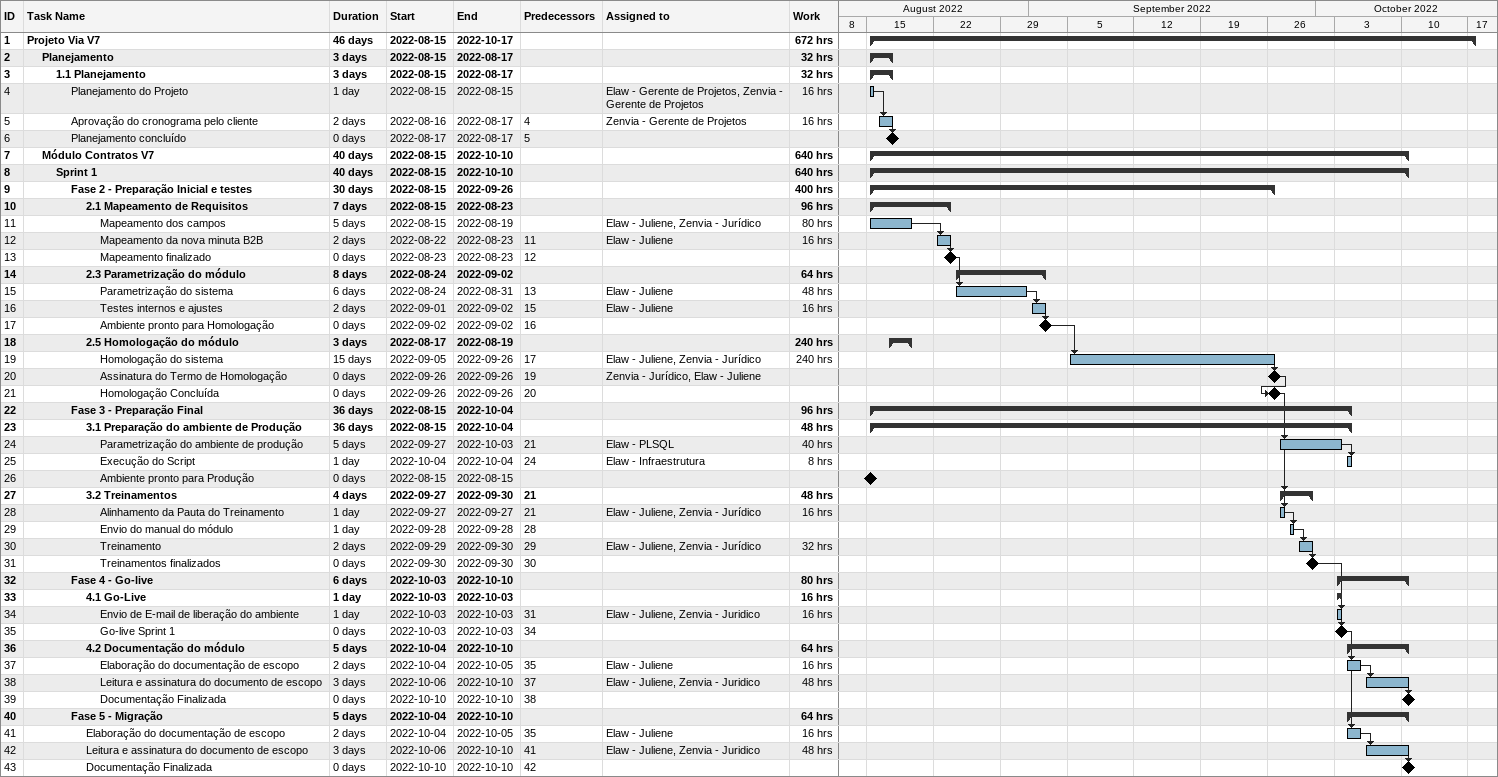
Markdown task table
| ID | Level | Task | Duration | Start | Finish | Predecessors | Resources | Work (h) |
|---|---|---|---|---|---|---|---|---|
| 1 | 1 | **Projeto Via V7** | 46d | 2022-08-15 | 2022-10-17 |  |  | 672 |
| 2 | 2 | **Planejamento** | 3d | 2022-08-15 | 2022-08-17 |  |  | 32 |
| 3 | 3 | **1.1 Planejamento** | 3d | 2022-08-15 | 2022-08-17 |  |  | 32 |
| 4 | 4 | Planejamento do Projeto | 1d | 2022-08-15 | 2022-08-15 |  | Elaw - Gerente de Projetos, Zenvia - Gerente de Projetos | 16 |
| 5 | 4 | Aprovação do cronograma pelo cliente | 2d | 2022-08-16 | 2022-08-17 | 4 | Zenvia - Gerente de Projetos | 16 |
| 6 | 4 | Planejamento concluído | 0d | 2022-08-17 | 2022-08-17 | 5 |  |  |
| 7 | 2 | **Módulo Contratos V7** | 40d | 2022-08-15 | 2022-10-10 |  |  | 640 |
| 8 | 3 | **Sprint 1** | 40d | 2022-08-15 | 2022-10-10 |  |  | 640 |
| 9 | 4 | **Fase 2 - Preparação Inicial e testes** | 30d | 2022-08-15 | 2022-09-26 |  |  | 400 |
| 10 | 5 | **2.1 Mapeamento de Requisitos** | 7d | 2022-08-15 | 2022-08-23 |  |  | 96 |
| 11 | 6 | Mapeamento dos campos | 5d | 2022-08-15 | 2022-08-19 |  | Elaw - Juliene, Zenvia - Jurídico | 80 |
| 12 | 6 | Mapeamento da nova minuta B2B | 2d | 2022-08-22 | 2022-08-23 | 11 | Elaw - Juliene | 16 |
| 13 | 6 | Mapeamento finalizado | 0d | 2022-08-23 | 2022-08-23 | 12 |  |  |
| 14 | 5 | **2.3 Parametrização do módulo** | 8d | 2022-08-24 | 2022-09-02 |  |  | 64 |
| 15 | 6 | Parametrização do sistema | 6d | 2022-08-24 | 2022-08-31 | 13 | Elaw - Juliene | 48 |
| 16 | 6 | Testes internos e ajustes | 2d | 2022-09-01 | 2022-09-02 | 15 | Elaw - Juliene | 16 |
| 17 | 6 | Ambiente pronto para Homologação | 0d | 2022-09-02 | 2022-09-02 | 16 |  |  |
| 18 | 5 | **2.5 Homologação do módulo** | 3d | 2022-08-17 | 2022-08-19 |  |  | 240 |
| 19 | 6 | Homologação do sistema | 15d | 2022-09-05 | 2022-09-26 | 17 | Elaw - Juliene, Zenvia - Jurídico | 240 |
| 20 | 6 | Assinatura do Termo de Homologação | 0d | 2022-09-26 | 2022-09-26 | 19 | Zenvia - Jurídico, Elaw - Juliene |  |
| 21 | 6 | Homologação Concluída | 0d | 2022-09-26 | 2022-09-26 | 20 |  |  |
| 22 | 4 | **Fase 3 - Preparação Final** | 36d | 2022-08-15 | 2022-10-04 |  |  | 96 |
| 23 | 5 | **3.1 Preparação do ambiente de Produção** | 36d | 2022-08-15 | 2022-10-04 |  |  | 48 |
| 24 | 6 | Parametrização do ambiente de produção | 5d | 2022-09-27 | 2022-10-03 | 21 | Elaw - PLSQL | 40 |
| 25 | 6 | Execução do Script | 1d | 2022-10-04 | 2022-10-04 | 24 | Elaw - Infraestrutura | 8 |
| 26 | 6 | Ambiente pronto para Produção | 0d | 2022-08-15 | 2022-08-15 |  |  |  |
| 27 | 5 | **3.2 Treinamentos** | 4d | 2022-09-27 | 2022-09-30 | 21 |  | 48 |
| 28 | 6 | Alinhamento da Pauta do Treinamento | 1d | 2022-09-27 | 2022-09-27 | 21 | Elaw - Juliene, Zenvia - Jurídico | 16 |
| 29 | 6 | Envio do manual do módulo | 1d | 2022-09-28 | 2022-09-28 | 28 |  |  |
| 30 | 6 | Treinamento | 2d | 2022-09-29 | 2022-09-30 | 29 | Elaw - Juliene, Zenvia - Jurídico | 32 |
| 31 | 6 | Treinamentos finalizados | 0d | 2022-09-30 | 2022-09-30 | 30 |  |  |
| 32 | 4 | **Fase 4 - Go-live** | 6d | 2022-10-03 | 2022-10-10 |  |  | 80 |
| 33 | 5 | **4.1 Go-Live** | 1d | 2022-10-03 | 2022-10-03 |  |  | 16 |
| 34 | 6 | Envio de E-mail de liberação do ambiente | 1d | 2022-10-03 | 2022-10-03 | 31 | Elaw - Juliene, Zenvia - Juridico | 16 |
| 35 | 6 | Go-live Sprint 1 | 0d | 2022-10-03 | 2022-10-03 | 34 |  |  |
| 36 | 5 | **4.2 Documentação do módulo** | 5d | 2022-10-04 | 2022-10-10 |  |  | 64 |
| 37 | 6 | Elaboração do documentação de escopo | 2d | 2022-10-04 | 2022-10-05 | 35 | Elaw - Juliene | 16 |
| 38 | 6 | Leitura e assinatura do documento de escopo | 3d | 2022-10-06 | 2022-10-10 | 37 | Elaw - Juliene, Zenvia - Juridico | 48 |
| 39 | 6 | Documentação Finalizada | 0d | 2022-10-10 | 2022-10-10 | 38 |  |  |
| 40 | 4 | **Fase 5 - Migração** | 5d | 2022-10-04 | 2022-10-10 |  |  | 64 |
| 41 | 5 | Elaboração do documentação de escopo | 2d | 2022-10-04 | 2022-10-05 | 35 | Elaw - Juliene | 16 |
| 42 | 5 | Leitura e assinatura do documento de escopo | 3d | 2022-10-06 | 2022-10-10 | 41 | Elaw - Juliene, Zenvia - Juridico | 48 |
| 43 | 5 | Documentação Finalizada | 0d | 2022-10-10 | 2022-10-10 | 42 |  |  |
